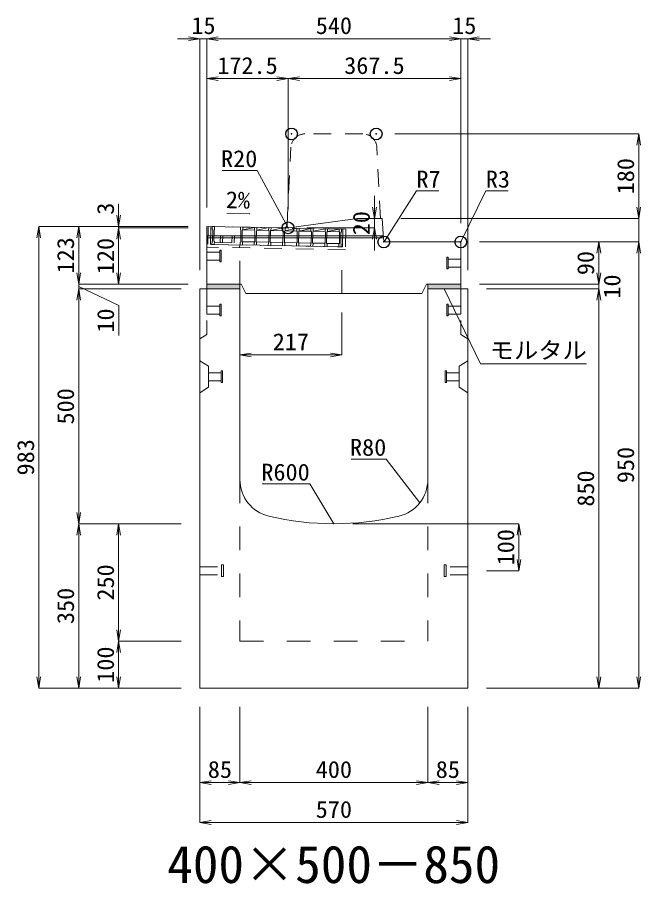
# Model space of a CAD drawing. Units: millimetres at full size. Extents: x -1809 to 57027, y -20349 to 17321.
# Drawn here: x 33395 to 34721, y -10412 to -8568 of the extents above; entities that cross this region are included whole.
import ezdxf
from ezdxf.enums import TextEntityAlignment as Align

# ---------------------------------------------------------------- set-up
doc = ezdxf.new("R2010")
doc.units = ezdxf.units.MM
doc.header["$LTSCALE"] = 50
doc.header["$PDMODE"] = 32
doc.header["$PDSIZE"] = 25
doc.linetypes.add('USER1', pattern=[2, 1, -1])
doc.linetypes.add('USER2', pattern=[1.35, 0.75, -0.6])
for name, color, linetype, lineweight in [('インサート', 3, 'USER2', 9), ('グレーチング', 7, 'USER2', 9), ('モルタル', 7, 'Continuous', 9), ('受枠', 3, 'USER2', 9), ('寸法線', 7, 'Continuous', 13), ('引出線', 4, 'Continuous', 13), ('本体', 2, 'Continuous', 13), ('目地', 132, 'Continuous', 9)]:
    doc.layers.add(name, color=color, linetype=linetype, lineweight=lineweight)
doc.layers.add('作業エリア', color=11, linetype='Continuous')
doc.layers.add('文字', color=7, linetype='Continuous')
doc.styles.add('ＭＳ 明朝', font='')
doc.styles.get('ＭＳ 明朝').set_extended_font_data('MS Mincho')

# ---------------------------------------------------------------- blocks, each defined once
blk = doc.blocks.new('open_arrow')
at = {"color": 0, "linetype": 'Continuous', "lineweight": -2}
blk.add_lwpolyline([(7.5, 1.25), (0, 0), (7.5, -1.25)], dxfattribs=at)

msp = doc.modelspace()

# ---------------------------------------------------------------- hatches: boundary and pattern name
at = {"layer": 'モルタル'}
for points in [[(33868.24, -9146.05), (33868.24, -9136.05), (33798.24, -9136.05), (33798.24, -9146.05)], [(34338.24, -9146.05), (34338.24, -9136.05), (34268.24, -9136.05), (34268.24, -9146.05)]]:
    msp.add_hatch(color=256, dxfattribs=at).paths.add_polyline_path(points)

# ---------------------------------------------------------------- linework, layer by layer
at = {"layer": 'インサート'}
for p, q in [((33798.24, -9067.55), (33825.24, -9067.55)), ((33798.24, -9067.55), (33798.24, -9084.55)), ((33828.24, -9063.55), (33825.24, -9063.55)), ((33825.24, -9063.55), (33825.24, -9088.55)), ((33828.24, -9088.55), (33828.24, -9063.55)), ((33798.24, -9084.55), (33825.24, -9084.55)), ((33825.24, -9088.55), (33828.24, -9088.55)), ((34308.24, -9078.55), (34311.24, -9078.55)), ((34308.24, -9103.55), (34308.24, -9078.55)), ((34311.24, -9078.55), (34311.24, -9103.55)), ((34338.24, -9082.55), (34311.24, -9082.55)), ((34338.24, -9082.55), (34338.24, -9099.55)), ((34311.24, -9103.55), (34308.24, -9103.55)), ((34338.24, -9099.55), (34311.24, -9099.55)), ((33798.24, -9182.55), (33825.24, -9182.55)), ((33798.24, -9182.55), (33798.24, -9199.55)), ((33828.24, -9178.55), (33825.24, -9178.55)), ((33825.24, -9178.55), (33825.24, -9203.55)), ((33828.24, -9203.55), (33828.24, -9178.55)), ((34308.24, -9178.55), (34311.24, -9178.55)), ((34308.24, -9203.55), (34308.24, -9178.55)), ((34311.24, -9178.55), (34311.24, -9203.55)), ((34338.24, -9182.55), (34311.24, -9182.55)), ((34338.24, -9182.55), (34338.24, -9199.55)), ((33798.24, -9199.55), (33825.24, -9199.55)), ((33825.24, -9203.55), (33828.24, -9203.55)), ((34311.24, -9203.55), (34308.24, -9203.55)), ((34338.24, -9199.55), (34311.24, -9199.55)), ((33801.44, -9324.55), (33828.44, -9324.55)), ((33801.44, -9324.55), (33801.44, -9341.55)), ((33831.44, -9320.55), (33828.44, -9320.55)), ((33828.44, -9320.55), (33828.44, -9345.55)), ((33831.44, -9345.55), (33831.44, -9320.55)), ((34305.04, -9320.55), (34308.04, -9320.55)), ((34305.04, -9345.55), (34305.04, -9320.55)), ((34308.04, -9320.55), (34308.04, -9345.55)), ((34335.04, -9324.55), (34308.04, -9324.55)), ((34335.04, -9324.55), (34335.04, -9341.55)), ((33801.44, -9341.55), (33828.44, -9341.55)), ((33828.44, -9345.55), (33831.44, -9345.55)), ((34308.04, -9345.55), (34305.04, -9345.55)), ((34335.04, -9341.55), (34308.04, -9341.55)), ((33783.24, -9737.55), (33829.24, -9737.55)), ((33783.24, -9754.55), (33783.24, -9737.55)), ((33829.24, -9758.55), (33829.24, -9733.55)), ((33829.24, -9733.55), (33833.24, -9733.55)), ((33833.24, -9758.55), (33833.24, -9733.55)), ((34303.24, -9733.55), (34307.24, -9733.55)), ((34303.24, -9733.55), (34303.24, -9758.55)), ((34307.24, -9733.55), (34307.24, -9758.55)), ((34353.24, -9737.55), (34307.24, -9737.55)), ((34353.24, -9737.55), (34353.24, -9754.55)), ((33783.24, -9754.55), (33829.24, -9754.55)), ((34353.24, -9754.55), (34307.24, -9754.55)), ((33833.24, -9758.55), (33829.24, -9758.55)), ((34307.24, -9758.55), (34303.24, -9758.55))]:
    msp.add_line(p, q, dxfattribs=at)
at = {"layer": 'グレーチング'}
for p, q in [((33809.53, -9013.27), (33809.41, -9019.27)), ((33809.41, -9019.27), (33810.39, -9020.29)), ((34084.48, -9018.59), (33809.53, -9013.27)), ((33814.41, -9019.37), (33813.39, -9020.35)), ((33814.53, -9013.37), (33814.41, -9019.37)), ((33869.52, -9014.43), (33869.4, -9020.43)), ((33874.52, -9014.53), (33874.4, -9020.53)), ((33874.4, -9020.53), (33899.51, -9015.01)), ((33899.51, -9015.01), (33899.4, -9021.01)), ((33904.51, -9015.11), (33904.39, -9021.11)), ((33904.39, -9021.11), (33929.51, -9015.59)), ((33929.51, -9015.59), (33929.39, -9021.59)), ((33934.51, -9015.69), (33934.39, -9021.69)), ((33934.39, -9021.69), (33959.5, -9016.17)), ((33959.5, -9016.17), (33959.38, -9022.17)), ((33964.5, -9016.27), (33964.38, -9022.27)), ((33964.38, -9022.27), (33989.49, -9016.76)), ((33989.49, -9016.76), (33989.38, -9022.75)), ((33994.49, -9016.85), (33994.38, -9022.85)), ((33994.38, -9022.85), (34019.49, -9017.34)), ((34019.49, -9017.34), (34019.37, -9023.33)), ((34024.49, -9017.43), (34024.37, -9023.43)), ((34024.37, -9023.43), (34049.48, -9017.92)), ((34049.48, -9017.92), (34049.37, -9023.92)), ((34054.48, -9018.01), (34054.37, -9024.01)), ((34054.37, -9024.01), (34079.48, -9018.5)), ((34079.48, -9018.5), (34079.36, -9024.5)), ((34084.48, -9018.59), (34084.36, -9024.59)), ((33810.39, -9020.29), (33809.93, -9044.29)), ((33813.39, -9020.35), (33812.93, -9044.34)), ((33826.67, -9032.11), (33826.38, -9047.1)), ((33826.67, -9032.11), (33856.66, -9032.69)), ((33831.67, -9032.2), (33831.38, -9047.2)), ((33851.66, -9032.59), (33851.37, -9047.59)), ((33856.66, -9032.69), (33856.37, -9047.68)), ((33869.4, -9020.43), (33870.38, -9021.45)), ((33870.38, -9021.45), (33869.92, -9045.45)), ((33873.38, -9021.51), (33872.92, -9045.5)), ((33874.4, -9020.53), (33873.38, -9021.51)), ((33874.4, -9020.53), (33899.4, -9021.01)), ((33899.4, -9021.01), (33900.38, -9022.03)), ((33900.38, -9022.03), (33899.91, -9046.03)), ((33903.38, -9022.09), (33902.91, -9046.09)), ((33904.39, -9021.11), (33903.38, -9022.09)), ((33904.39, -9021.11), (33929.39, -9021.59)), ((33929.39, -9021.59), (33930.37, -9022.61)), ((33930.37, -9022.61), (33929.91, -9046.61)), ((33933.37, -9022.67), (33932.91, -9046.67)), ((33934.39, -9021.69), (33933.37, -9022.67)), ((33934.39, -9021.69), (33959.38, -9022.17)), ((33959.38, -9022.17), (33960.36, -9023.19)), ((33960.36, -9023.19), (33959.9, -9047.19)), ((33963.36, -9023.25), (33962.9, -9047.25)), ((33964.38, -9022.27), (33963.36, -9023.25)), ((33964.38, -9022.27), (33989.38, -9022.75)), ((33989.38, -9022.75), (33990.36, -9023.77)), ((33990.36, -9023.77), (33989.89, -9047.77)), ((33993.36, -9023.83), (33992.89, -9047.83)), ((33994.38, -9022.85), (33993.36, -9023.83)), ((33994.38, -9022.85), (34019.37, -9023.33)), ((34019.37, -9023.33), (34020.35, -9024.35)), ((34020.35, -9024.35), (34019.89, -9048.35)), ((34023.35, -9024.41), (34022.89, -9048.41)), ((34024.37, -9023.43), (34023.35, -9024.41)), ((34024.37, -9023.43), (34049.37, -9023.92)), ((34049.37, -9023.92), (34050.35, -9024.93)), ((34050.35, -9024.93), (34049.88, -9048.93)), ((34053.35, -9024.99), (34052.88, -9048.99)), ((34054.37, -9024.01), (34053.35, -9024.99)), ((34054.37, -9024.01), (34079.36, -9024.5)), ((34079.36, -9024.5), (34080.34, -9025.51)), ((34080.34, -9025.51), (34079.88, -9049.51)), ((34083.34, -9025.57), (34082.88, -9049.57)), ((34084.36, -9024.59), (34083.34, -9025.57)), ((33808.79, -9051.26), (33808.91, -9045.27)), ((34083.74, -9056.59), (33808.79, -9051.26)), ((33808.91, -9045.27), (33809.93, -9044.29)), ((33813.91, -9045.36), (33812.93, -9044.34)), ((33813.79, -9051.36), (33813.91, -9045.36)), ((33813.88, -9046.86), (33868.87, -9047.93)), ((33868.78, -9052.43), (33868.9, -9046.43)), ((33868.9, -9046.43), (33869.92, -9045.45)), ((33872.92, -9045.5), (33899.91, -9046.03)), ((33873.9, -9046.52), (33872.92, -9045.5)), ((33873.78, -9052.52), (33873.9, -9046.52)), ((33898.78, -9053.01), (33898.89, -9047.01)), ((33898.89, -9047.01), (33899.91, -9046.03)), ((33903.89, -9047.1), (33902.91, -9046.09)), ((33902.91, -9046.09), (33929.91, -9046.61)), ((33903.78, -9053.1), (33903.89, -9047.1)), ((33928.77, -9053.59), (33928.89, -9047.59)), ((33928.89, -9047.59), (33929.91, -9046.61)), ((33933.89, -9047.68), (33932.91, -9046.67)), ((33932.91, -9046.67), (33959.9, -9047.19)), ((33933.77, -9053.68), (33933.89, -9047.68)), ((33958.76, -9054.17), (33958.88, -9048.17)), ((33958.88, -9048.17), (33959.9, -9047.19)), ((33963.88, -9048.27), (33962.9, -9047.25)), ((33962.9, -9047.25), (33989.89, -9047.77)), ((33963.76, -9054.26), (33963.88, -9048.27)), ((33988.76, -9054.75), (33988.88, -9048.75)), ((33988.88, -9048.75), (33989.89, -9047.77)), ((33993.87, -9048.85), (33992.89, -9047.83)), ((33992.89, -9047.83), (34019.89, -9048.35)), ((33993.76, -9054.84), (33993.87, -9048.85)), ((34018.75, -9055.33), (34018.87, -9049.33)), ((34018.87, -9049.33), (34019.89, -9048.35)), ((34023.87, -9049.43), (34022.89, -9048.41)), ((34022.89, -9048.41), (34049.88, -9048.93)), ((34023.75, -9055.43), (34023.87, -9049.43)), ((34048.75, -9055.91), (34048.86, -9049.91)), ((34048.86, -9049.91), (34049.88, -9048.93)), ((34052.88, -9048.99), (34079.88, -9049.51)), ((34053.86, -9050.01), (34052.88, -9048.99)), ((34053.75, -9056.01), (34053.86, -9050.01)), ((34078.74, -9056.49), (34078.86, -9050.49)), ((34078.86, -9050.49), (34079.88, -9049.51)), ((34083.86, -9050.59), (34082.88, -9049.57)), ((34083.74, -9056.59), (34083.86, -9050.59))]:
    msp.add_line(p, q, dxfattribs=at)
at = {"layer": 'モルタル'}
for points in [[(33798.24, -9136.05), (33868.24, -9136.05), (33868.24, -9146.05), (33798.24, -9146.05)], [(34268.24, -9136.05), (34338.24, -9136.05), (34338.24, -9146.05), (34268.24, -9146.05)]]:
    msp.add_lwpolyline(points, close=True, dxfattribs=at)
at = {"layer": '作業エリア'}
for p in [(33978.24, -8816.05), (34158.24, -8816.05), (33970.74, -9016.05), (34174.49, -9046.05), (34338.24, -9046.05)]:
    msp.add_point(p, dxfattribs=at)
at = {"layer": '受枠'}
for p, q in [((33800.53, -9013.1), (33799.68, -9057.09)), ((34093.48, -9018.77), (33800.53, -9013.1)), ((33806.53, -9013.21), (33805.79, -9051.21)), ((34087.48, -9018.65), (34086.74, -9056.64)), ((34093.48, -9018.77), (34092.62, -9062.76)), ((33805.79, -9051.21), (34086.74, -9056.64)), ((33867.78, -9052.41), (33867.67, -9058.41)), ((34092.62, -9062.76), (33799.68, -9057.09))]:
    msp.add_line(p, q, dxfattribs=at)
at = {"layer": '寸法線'}
for p, q in [((33846.24, -8613.38), (33735.24, -8613.38)), ((33783.24, -9106.03), (33783.24, -8613.38)), ((33798.24, -8613.38), (34338.24, -8613.38)), ((33798.24, -8973.03), (33798.24, -8613.38)), ((33798.24, -8973.03), (33798.24, -8613.38)), ((34290.24, -8613.38), (34401.24, -8613.38)), ((34338.24, -9006.03), (34338.24, -8613.38)), ((34338.24, -9006.03), (34338.24, -8613.38)), ((34353.24, -9106.03), (34353.24, -8613.38)), ((33970.74, -8698.38), (33798.24, -8698.38)), ((33798.24, -8973.03), (33798.24, -8698.38)), ((33970.74, -8976.03), (33970.74, -8698.38)), ((33970.74, -8698.38), (34338.24, -8698.38)), ((33970.74, -8976.03), (33970.74, -8698.38)), ((34338.24, -9006.03), (34338.24, -8698.38)), ((34198.26, -8816.05), (34717.02, -8816.05)), ((34717.02, -8996.05), (34717.02, -8816.05)), ((34154.6, -9064.05), (34154.6, -8948.05)), ((34717.02, -8948.05), (34717.02, -9094.05)), ((33610.3, -8965.05), (33610.3, -9064.05)), ((34154.6, -8996.05), (34158.76, -8996.05)), ((34210.76, -8996.05), (34717.02, -8996.05)), ((34210.76, -8996.05), (34717.02, -8996.05)), ((33440.3, -9996.05), (33440.3, -9013.05)), ((33758.22, -9013.05), (33440.3, -9013.05)), ((33525.3, -9013.05), (33525.3, -9136.05)), ((33758.22, -9013.05), (33525.3, -9013.05)), ((33758.22, -9013.05), (33610.3, -9013.05)), ((33758.22, -9016.05), (33610.3, -9016.05)), ((33610.3, -9016.05), (33610.3, -9136.05)), ((33758.22, -9016.05), (33610.3, -9016.05)), ((34010.76, -9016.05), (34154.6, -9016.05)), ((34378.26, -9046.05), (34632.02, -9046.05)), ((34378.26, -9046.05), (34717.02, -9046.05)), ((34378.26, -9046.05), (34717.02, -9046.05)), ((34632.02, -9046.05), (34632.02, -9136.05)), ((34717.02, -9046.05), (34717.02, -9996.05)), ((33525.3, -9088.05), (33525.3, -9194.05)), ((34632.02, -9088.05), (34632.02, -9194.05)), ((33758.22, -9136.05), (33525.3, -9136.05)), ((33758.22, -9136.05), (33525.3, -9136.05)), ((33525.3, -9141.05), (33610.51, -9181.26)), ((33743.22, -9146.05), (33525.3, -9146.05)), ((33525.3, -9146.05), (33525.3, -9646.05)), ((33743.22, -9146.05), (33525.3, -9146.05)), ((33758.22, -9136.05), (33610.3, -9136.05)), ((34378.26, -9136.05), (34632.02, -9136.05)), ((34378.26, -9136.05), (34632.02, -9136.05)), ((34393.26, -9146.05), (34632.02, -9146.05)), ((34393.26, -9146.05), (34632.02, -9146.05)), ((34632.02, -9146.05), (34632.02, -9996.05)), ((33610.51, -9181.26), (33610.51, -9245.32)), ((34085.24, -9196.07), (34085.24, -9286.56)), ((33868.24, -9286.56), (34085.24, -9286.56)), ((33743.22, -9646.05), (33525.3, -9646.05)), ((33525.3, -9996.05), (33525.3, -9646.05)), ((33743.22, -9646.05), (33525.3, -9646.05)), ((33610.3, -9646.05), (33610.3, -9896.05)), ((33743.22, -9646.05), (33610.3, -9646.05)), ((34108.26, -9646.05), (34462.02, -9646.05)), ((34462.02, -9646.05), (34462.02, -9746.05)), ((34393.26, -9746.05), (34462.02, -9746.05)), ((33743.22, -9896.05), (33610.3, -9896.05)), ((33610.3, -9896.05), (33610.3, -9996.05)), ((33743.22, -9896.05), (33610.3, -9896.05)), ((33743.22, -9996.05), (33440.3, -9996.05)), ((33743.22, -9996.05), (33525.3, -9996.05)), ((33743.22, -9996.05), (33610.3, -9996.05)), ((34393.26, -9996.05), (34632.02, -9996.05)), ((34393.26, -9996.05), (34717.02, -9996.05)), ((33783.24, -10036.07), (33783.24, -10197.21)), ((33783.24, -10036.07), (33783.24, -10282.21)), ((33868.24, -10036.07), (33868.24, -10197.21)), ((33868.24, -10036.07), (33868.24, -10197.21)), ((34268.24, -10036.07), (34268.24, -10197.21)), ((34268.24, -10036.07), (34268.24, -10197.21)), ((34353.24, -10036.07), (34353.24, -10197.21)), ((34353.24, -10036.07), (34353.24, -10282.21)), ((33783.24, -10197.21), (33868.24, -10197.21)), ((33868.24, -10197.21), (34268.24, -10197.21)), ((34268.24, -10197.21), (34353.24, -10197.21)), ((33783.24, -10282.21), (34353.24, -10282.21))]:
    msp.add_line(p, q, dxfattribs=at)
at = {"layer": '引出線'}
for points in [[(33970.74, -9016.01), (33905.34, -8893.94), (33830.67, -8893.94)], [(34176.22, -9044.19), (34243.97, -8937.41), (34291.9, -8937.41)], [(34337.36, -9046.93), (34391.52, -8937.41), (34439.25, -8937.41)], [(33889.27, -8985.86), (33840.53, -8984.89), (33889.27, -8985.86)], [(34303.24, -9146.05), (34379.95, -9305.82), (34605.87, -9305.82)], [(34251, -9601.63), (34179.74, -9508.52), (34105.07, -9508.52)], [(34068.24, -9646.05), (34016.88, -9561.3), (33915.87, -9561.3)]]:
    msp.add_lwpolyline(points, dxfattribs=at)
at = {"layer": '本体', "linetype": 'USER2', "lineweight": 9}
for p, q in [((34129.7, -8816.05), (34006.78, -8816.05)), ((33968.57, -9009.4), (33976.82, -8844.56)), ((34167.24, -8996.05), (34159.67, -8844.56)), ((33798.24, -9146.05), (33798.24, -9243.05)), ((34338.24, -9146.05), (34338.24, -9243.05)), ((33798.24, -9243.05), (33783.24, -9252.55)), ((34338.24, -9243.05), (34353.24, -9252.55))]:
    msp.add_line(p, q, dxfattribs=at)
at = {"layer": '本体'}
for p, q in [((34118.74, -8996.05), (33972.07, -9015.87)), ((34170.74, -8996.05), (34118.74, -8996.05)), ((34174.01, -9039.58), (34170.74, -8996.05)), ((33798.24, -9136.05), (33798.24, -9013.05)), ((33953.24, -9016.05), (33798.24, -9013.05)), ((33953.24, -9016.05), (33969.4, -9016.05)), ((34335.24, -9046.05), (34180.99, -9046.05)), ((34338.24, -9136.05), (34338.24, -9049.05)), ((33783.24, -9146.05), (33783.24, -9996.05)), ((33868.24, -9146.05), (33783.24, -9146.05)), ((33871.24, -9136.05), (33798.24, -9136.05)), ((33868.24, -9146.05), (33868.24, -9552.02)), ((33871.24, -9136.05), (33881.24, -9156.05)), ((34265.24, -9136.05), (34255.24, -9156.05)), ((34338.24, -9136.05), (34265.24, -9136.05)), ((34268.24, -9552.02), (34268.24, -9146.05)), ((34353.24, -9146.05), (34268.24, -9146.05)), ((34353.24, -9996.05), (34353.24, -9146.05)), ((34255.24, -9156.05), (33881.24, -9156.05)), ((33783.24, -9996.05), (34353.24, -9996.05))]:
    msp.add_line(p, q, dxfattribs=at)
at = {"layer": '本体', "linetype": 'USER1'}
for p, q in [((33868.24, -9136.05), (33868.24, -9052.42)), ((34085.24, -9156.05), (34085.24, -9056.62))]:
    msp.add_line(p, q, dxfattribs=at)
at = {"layer": '本体', "lineweight": 9}
for p, q in [((33783.24, -9299.05), (33801.44, -9310.55)), ((33801.44, -9310.55), (33801.44, -9355.55)), ((34353.24, -9299.05), (34335.04, -9310.55)), ((34335.04, -9310.55), (34335.04, -9355.55)), ((33783.24, -9367.05), (33801.44, -9355.55)), ((34353.24, -9367.05), (34335.04, -9355.55))]:
    msp.add_line(p, q, dxfattribs=at)
at = {"layer": '本体', "linetype": 'USER1', "lineweight": 15}
for p, q in [((33868.24, -9552.02), (33868.24, -9896.05)), ((34268.24, -9552.02), (34268.24, -9896.05)), ((33868.24, -9896.05), (34268.24, -9896.05))]:
    msp.add_line(p, q, dxfattribs=at)
at = {"layer": '本体', "linetype": 'USER2', "lineweight": 9}
for centre, radius, start, end in [((34006.78, -8846.05), 30, 90, 177.13759), ((34129.7, -8846.05), 30, 2.86241, 90), ((33961.58, -9009.05), 7, 270, 357.13759)]:
    msp.add_arc(centre, radius, start, end, dxfattribs=at)
at = {"layer": '本体'}
for centre, radius, start, end in [((33969.4, -8996.05), 20, 270, 277.69605), ((34180.99, -9039.05), 7, 184.28915, 270), ((34335.24, -9049.05), 3, 0, 90), ((33948.24, -9552.02), 80, 180, 256.65764), ((34188.24, -9552.02), 80, 283.34236, 0), ((34068.24, -9046.05), 600, 256.65764, 283.34236)]:
    msp.add_arc(centre, radius, start, end, dxfattribs=at)
at = {"layer": '目地'}
for p, q in [((33798.24, -9033.05), (34173.52, -9033.05)), ((33798.24, -9037.05), (34173.82, -9037.05))]:
    msp.add_line(p, q, dxfattribs=at)

# ---------------------------------------------------------------- block references
at = {"layer": '寸法線', "xscale": 3.2, "yscale": 3.2}
for p, rotation in [((33783.24, -8613.38), 180), ((34338.24, -8613.38), 180), ((34338.24, -8613.38), 180), ((33970.74, -8698.38), 180), ((34338.24, -8698.38), 180), ((34717.02, -8816.05), 270), ((34154.6, -8996.05), 90), ((34717.02, -8996.05), 90), ((34717.02, -8996.05), 90), ((33610.3, -9013.05), 90), ((33440.3, -9013.05), 270), ((33525.3, -9013.05), 270), ((33610.3, -9016.05), 270), ((33610.3, -9016.05), 270), ((34154.6, -9016.05), 270), ((34632.02, -9046.05), 270), ((34717.02, -9046.05), 270), ((34717.02, -9046.05), 270), ((33525.3, -9136.05), 90), ((33525.3, -9136.05), 90), ((33610.3, -9136.05), 90), ((34632.02, -9136.05), 90), ((34632.02, -9136.05), 90), ((33525.3, -9146.05), 270), ((33525.3, -9146.05), 270), ((34632.02, -9146.05), 270), ((34632.02, -9146.05), 270), ((34085.24, -9286.56), 180), ((33525.3, -9646.05), 90), ((33525.3, -9646.05), 270), ((33610.3, -9646.05), 270), ((34462.02, -9646.05), 270), ((34462.02, -9746.05), 90), ((33610.3, -9896.05), 90), ((33610.3, -9896.05), 270), ((33440.3, -9996.05), 90), ((33525.3, -9996.05), 90), ((33610.3, -9996.05), 90), ((34632.02, -9996.05), 90), ((34717.02, -9996.05), 90), ((33868.24, -10197.21), 180), ((34268.24, -10197.21), 180), ((34353.24, -10197.21), 180), ((34353.24, -10282.21), 180)]:
    msp.add_blockref('open_arrow', p, dxfattribs=dict(at, rotation=rotation))
for p in [(33798.24, -8613.38), (33798.24, -8613.38), (34353.24, -8613.38), (33798.24, -8698.38), (33970.74, -8698.38), (33868.24, -9286.56), (33783.24, -10197.21), (33868.24, -10197.21), (34268.24, -10197.21), (33783.24, -10282.21)]:
    msp.add_blockref('open_arrow', p, dxfattribs=at)
at = {"layer": '引出線', "xscale": 0.0533, "yscale": 0.0533}
for p, rotation in [((33889.27, -8985.86), 178.9), ((33970.74, -9016.01), 118.2), ((34176.22, -9044.19), 57.6), ((34337.36, -9046.93), 63.7), ((34303.24, -9146.05), 295.6), ((34251, -9601.63), 127.4), ((34068.24, -9646.05), 121.2)]:
    msp.add_blockref('open_arrow', p, dxfattribs=dict(at, rotation=rotation))

# ---------------------------------------------------------------- texts
at = {"layer": '寸法線', "style": 'ＭＳ 明朝', "width": 1.05}
for s, p in [('15', (33790.74, -8585.36)), ('540', (34068.24, -8585.36)), ('15', (34345.74, -8585.36)), ('172.5', (33884.49, -8670.36)), ('367.5', (34154.49, -8670.36)), ('217', (33976.74, -9258.54)), ('85', (33825.74, -10169.19)), ('400', (34068.24, -10169.19)), ('85', (34310.74, -10169.19)), ('570', (34068.24, -10254.19))]:
    msp.add_text(s, height=36.03, dxfattribs=at).set_placement(p, align=Align.MIDDLE_CENTER)
for s, p in [('180', (34689, -8906.05)), ('3', (33582.3, -8975.23)), ('20', (34126.58, -9006.05)), ('123', (33497.28, -9074.55)), ('120', (33582.28, -9076.05)), ('90', (34604, -9091.05)), ('10', (34660.04, -9141.05)), ('10', (33582.49, -9213.29)), ('500', (33497.28, -9396.05)), ('983', (33412.28, -9504.55)), ('950', (34689, -9521.05)), ('850', (34604, -9571.05)), ('100', (34434, -9696.05)), ('250', (33582.28, -9771.05)), ('350', (33497.28, -9821.05)), ('100', (33582.28, -9946.05))]:
    msp.add_text(s, height=36.03, rotation=90, dxfattribs=at).set_placement(p, align=Align.MIDDLE_CENTER)
at = {"layer": '引出線', "style": 'ＭＳ 明朝', "width": 1.05}
for s, p in [('R20', (33905.34, -8850.74)), ('R80', (34179.74, -9465.32)), ('R600', (34016.88, -9518.1))]:
    msp.add_text(s, height=36.03, dxfattribs=at).set_placement(p, align=Align.TOP_RIGHT)
for s, p in [('R7', (34243.97, -8894.21)), ('R3', (34391.52, -8894.21)), ('モルタル', (34399.95, -9258.72))]:
    msp.add_text(s, height=36.03, dxfattribs=at).set_placement(p, align=Align.TOP_LEFT)
msp.add_text('2%', height=36.03, rotation=358.854, dxfattribs=at).set_placement((33890.21, -8938.97), align=Align.TOP_RIGHT)
at = {"layer": '文字', "style": 'ＭＳ 明朝'}
msp.add_text('400×500－850', height=80.06, dxfattribs=at).set_placement((34067.76, -10371.03), align=Align.MIDDLE_CENTER)

doc.saveas('drawing.dxf')
